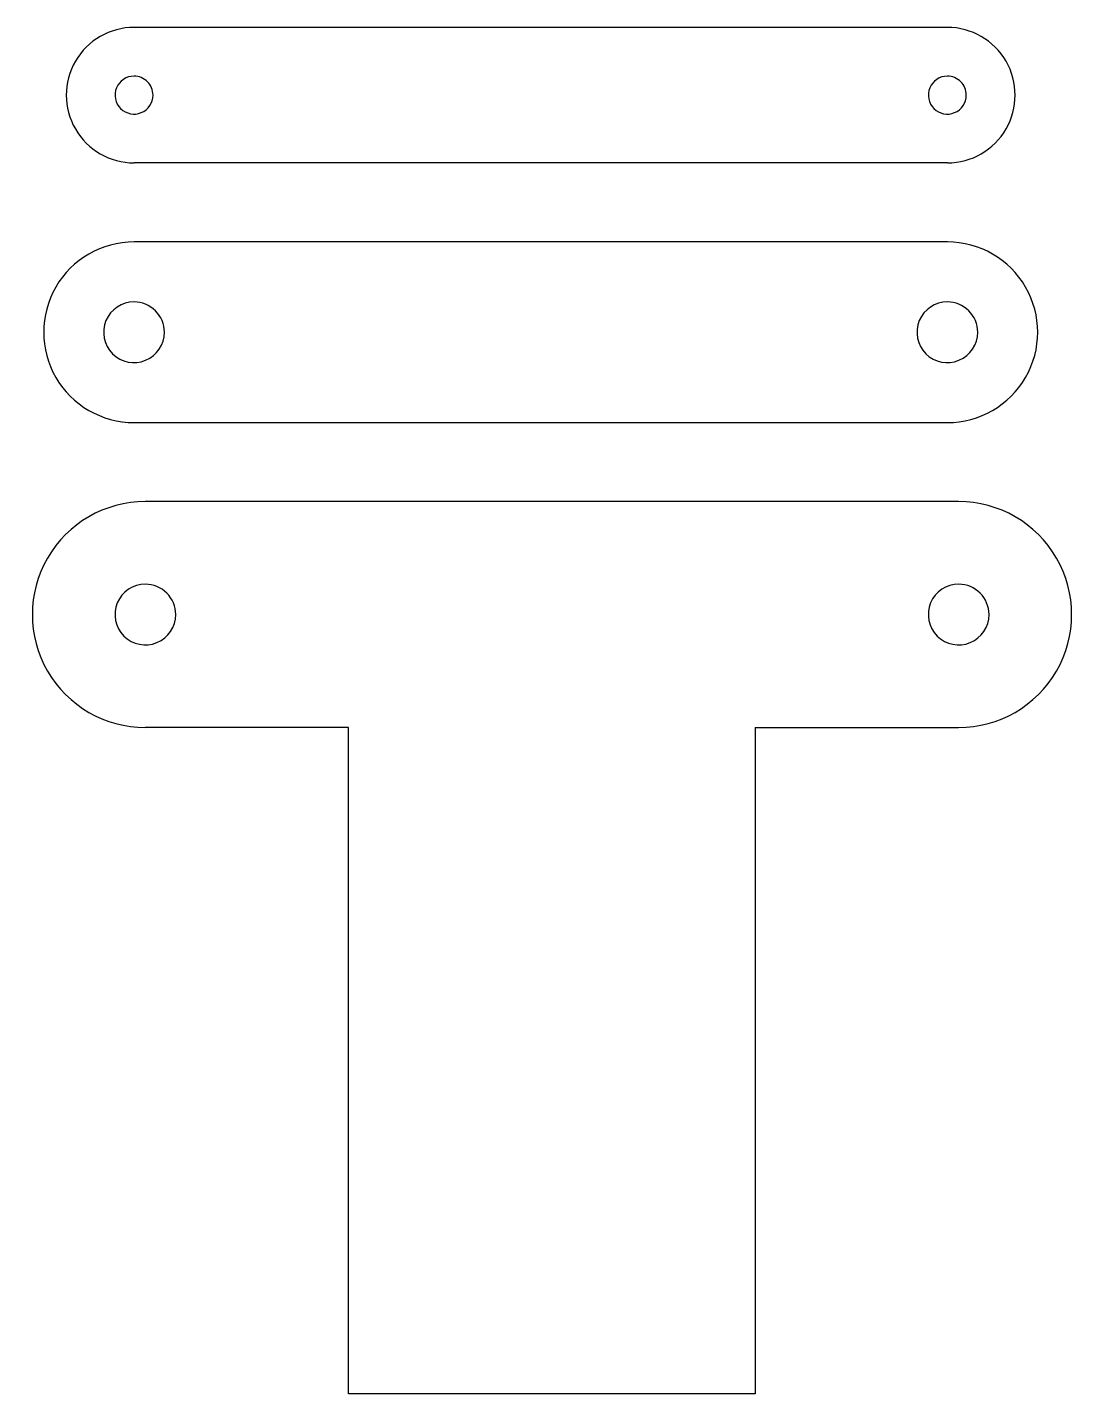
# Model space of a CAD drawing. Extents: x -0.2 to 55.1, y -71.4 to 0.7.
import ezdxf

# ---------------------------------------------------------------- set-up
doc = ezdxf.new("R2010")
doc.units = 0
doc.layers.get('0').update_dxf_attribs({"linetype": 'CONTINUOUS'})

msp = doc.modelspace()

# ---------------------------------------------------------------- linework, layer by layer
at = {"color": 7}
for points in [[(5.38226, 0.668914), (48.24476, 0.668914)], [(48.24476, -6.476106), (5.38226, -6.476106)], [(48.24476, -10.641706), (5.38226, -10.641706)], [(5.38226, -20.166706), (48.24476, -20.166706)], [(48.83912, -24.334846), (5.97662, -24.334846)], [(16.69288, -36.242366), (5.97662, -36.242366)], [(16.69288, -71.365486), (16.69288, -36.242366)], [(38.12286, -36.242366), (48.83912, -36.242366)], [(38.12286, -36.242366), (38.12286, -71.365486)], [(38.12286, -71.365486), (16.69288, -71.365486)]]:
    msp.add_lwpolyline(points, dxfattribs=at)
for points in [[(5.382285, -1.9055)], [(48.24476, -1.9055)], [(5.382285, -13.807077)], [(48.24476, -13.807077)], [(5.978119, -28.689623)], [(48.840644, -28.689623)]]:
    msp.add_lwpolyline(points, close=True, dxfattribs=at)
for points in [[(5.382819, 0.666773), (4.106711, 0.666764), (2.927538, -0.014031), (2.289484, -1.119173)], [(51.338602, -1.119173), (50.700548, -0.014031), (49.521376, 0.666764), (48.245268, 0.666764)], [(2.289484, -1.119173), (1.65143, -2.224315), (1.65143, -3.585906), (2.289484, -4.691048)], [(51.338602, -4.691048), (51.976657, -3.585906), (51.976657, -2.224315), (51.338602, -1.119173)], [(5.382285, -1.9055), (4.977823, -1.9055), (4.613186, -2.149143), (4.458405, -2.522817)], [(6.089393, -2.198394), (5.901856, -2.010857), (5.647502, -1.9055), (5.382285, -1.9055)], [(48.24476, -1.9055), (47.840298, -1.9055), (47.475661, -2.149143), (47.32088, -2.522817)], [(48.951867, -2.198394), (48.764331, -2.010857), (48.509977, -1.9055), (48.24476, -1.9055)], [(4.458405, -2.522817), (4.303624, -2.896492), (4.38918, -3.32661), (4.675178, -3.612608)], [(6.382286, -2.905501), (6.382286, -2.640284), (6.276929, -2.38593), (6.089393, -2.198394)], [(47.32088, -2.522817), (47.166099, -2.896492), (47.251655, -3.32661), (47.537653, -3.612608)], [(49.244761, -2.905501), (49.244761, -2.640284), (49.139404, -2.38593), (48.951867, -2.198394)], [(5.764969, -3.829381), (6.138644, -3.6746), (6.382286, -3.309963), (6.382286, -2.905501)], [(48.627444, -3.829381), (49.001118, -3.6746), (49.244761, -3.309963), (49.244761, -2.905501)], [(4.675178, -3.612608), (4.961176, -3.898606), (5.391294, -3.984162), (5.764969, -3.829381)], [(47.537653, -3.612608), (47.823651, -3.898606), (48.253769, -3.984162), (48.627444, -3.829381)], [(2.289484, -4.691048), (2.927538, -5.79619), (4.106711, -6.476986), (5.382819, -6.476986)], [(48.245268, -6.476995), (49.521376, -6.476986), (50.700548, -5.79619), (51.338602, -4.691048)], [(5.382819, -10.64417), (3.681341, -10.64417), (2.109112, -11.551897), (1.258373, -13.02542)], [(52.369714, -13.02542), (51.518975, -11.551897), (49.946745, -10.64417), (48.245268, -10.64417)], [(1.258373, -13.02542), (0.407634, -14.498942), (0.407634, -16.314397), (1.258373, -17.78792)], [(52.369714, -17.78792), (53.220453, -16.314397), (53.220453, -14.498942), (52.369714, -13.02542)], [(5.382285, -13.807077), (4.735146, -13.807077), (4.151728, -14.196904), (3.904079, -14.794783)], [(6.513656, -14.275706), (6.213598, -13.975648), (5.806632, -13.807077), (5.382285, -13.807077)], [(6.982285, -15.407076), (6.982285, -14.98273), (6.813714, -14.575764), (6.513656, -14.275706)], [(48.24476, -13.807077), (47.597621, -13.807077), (47.014203, -14.196904), (46.766553, -14.794783)], [(49.37613, -14.275706), (49.076072, -13.975648), (48.669106, -13.807077), (48.24476, -13.807077)], [(49.844759, -15.407076), (49.844759, -14.98273), (49.676188, -14.575764), (49.37613, -14.275706)], [(3.904079, -14.794783), (3.656429, -15.392662), (3.793318, -16.08085), (4.250915, -16.538447)], [(46.766553, -14.794783), (46.518904, -15.392662), (46.655793, -16.08085), (47.11339, -16.538447)], [(5.994579, -16.885283), (6.592457, -16.637633), (6.982285, -16.054215), (6.982285, -15.407076)], [(48.857053, -16.885283), (49.454932, -16.637633), (49.844759, -16.054215), (49.844759, -15.407076)], [(4.250915, -16.538447), (4.708512, -16.996043), (5.3967, -17.132932), (5.994579, -16.885283)], [(47.11339, -16.538447), (47.570986, -16.996043), (48.259174, -17.132932), (48.857053, -16.885283)], [(1.258373, -17.78792), (2.109112, -19.261442), (3.681341, -20.16917), (5.382819, -20.16917)], [(48.245268, -20.16917), (49.946745, -20.16917), (51.518975, -19.261442), (52.369714, -17.78792)], [(5.978119, -24.33637), (3.851272, -24.33637), (1.885984, -25.471029), (0.822561, -27.312932)], [(53.996201, -27.312932), (52.932778, -25.471029), (50.967491, -24.33637), (48.840644, -24.33637)], [(0.822561, -27.312932), (-0.240862, -29.154836), (-0.240862, -31.424154), (0.822561, -33.266057)], [(53.996201, -33.266057), (55.059625, -31.424154), (55.059625, -29.154836), (53.996201, -27.312932)], [(5.978119, -28.689623), (5.330979, -28.689623), (4.747561, -29.07945), (4.499912, -29.677329)], [(7.109489, -29.158252), (6.809431, -28.858193), (6.402465, -28.689623), (5.978119, -28.689623)], [(48.840644, -28.689623), (48.193505, -28.689623), (47.610087, -29.07945), (47.362437, -29.677329)], [(50.440643, -30.289622), (50.440643, -29.405967), (49.724299, -28.689623), (48.840644, -28.689623)], [(7.578118, -30.289622), (7.578118, -29.865276), (7.409547, -29.45831), (7.109489, -29.158252)], [(4.499912, -29.677329), (4.252262, -30.275207), (4.389152, -30.963396), (4.846748, -31.420992)], [(47.362437, -29.677329), (47.114788, -30.275207), (47.251677, -30.963396), (47.709274, -31.420992)], [(6.590412, -31.767829), (7.188291, -31.520179), (7.578118, -30.936761), (7.578118, -30.289622)], [(49.452937, -31.767829), (50.050816, -31.520179), (50.440643, -30.936761), (50.440643, -30.289622)], [(4.846748, -31.420992), (5.304345, -31.878589), (5.992533, -32.015478), (6.590412, -31.767829)], [(47.709274, -31.420992), (48.16687, -31.878589), (48.855058, -32.015478), (49.452937, -31.767829)], [(0.822561, -33.266057), (1.885984, -35.107961), (3.851272, -36.24262), (5.978119, -36.24262)], [(48.840644, -36.24262), (50.967491, -36.24262), (52.932778, -35.107961), (53.996201, -33.266057)]]:
    msp.add_open_spline(points, degree=3, dxfattribs=at)

doc.saveas('drawing.dxf')
